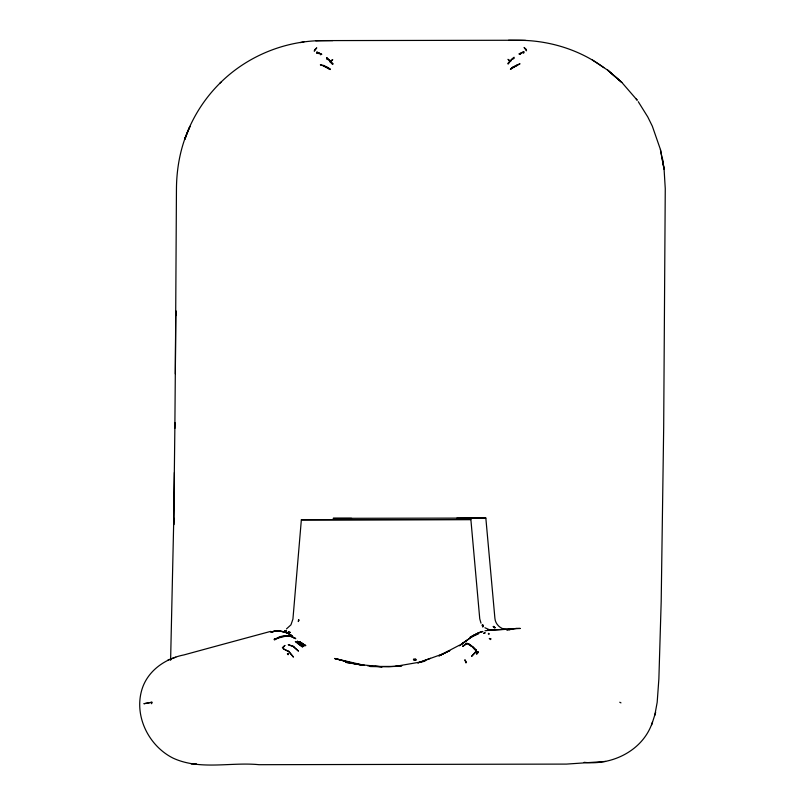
<?xml version="1.0" encoding="UTF-8"?>
<svg xmlns="http://www.w3.org/2000/svg" width="805" height="805" viewBox="0 0 805 805"><rect width="100%" height="100%" fill="white"/><g stroke="black" fill="none" stroke-linecap="round" stroke-linejoin="round"><path stroke-width="1.21" d="M175.349 373.912L176.446 189.477C176.537 167.792 180.632 146.017 189.98 126.365L184.748 139.456L185.905 135.904L185.18 138.058C192.596 116.967 205.023 97.667 221.053 82.1C248.051 55.716 285.453 40.632 323.157 40.602L518.802 40.25C548.99 40.381 579.479 49.588 603.8 67.61M174.856 428.411L175.832 310.821L175.772 315.671M174.383 472.495L173.709 524.85L174.927 422.534M173.789 518.098L170.61 660.311M462.664 646.455L467.061 643.265L471.348 645.61L476.208 651.094L476.6 654.374L478.371 652.251L476.208 651.094L476.027 649.685L469.134 644.201L466.638 643.386L462.664 646.455L466.638 643.386M473.622 648.367L473.662 647.451L468.047 644.111M480.988 623.171L479.75 618.804L470.875 519.537L301.352 519.839L292.919 619.146L290.947 624.841L286.489 628.896M654.787 715.333L657.182 702.272L658.872 678.897L661.187 601.667L663.682 427.536L665.262 188.601L664.024 168.255L660.412 149.438L652.322 126.164L647.784 116.956L638.254 101.672M523.743 52.878L523.995 51.58L518.913 53.935L520.322 54.388L521.449 52.627L523.743 52.878L523.139 51.933M513.761 58.624L514.053 57.256L509.696 61.321L507.794 63.575L508.166 64.088L511.799 59.208L513.761 58.624L513.298 57.91M324.033 65.527L323.851 66.181L330.181 69.532L324.033 65.527L320.35 64.843L327.313 67.197L330.312 69.059M584.118 762.325C612.535 765.636 643.497 750.149 652.493 721.974M651.607 725.013L655.662 712.314M317.583 52.295L316.959 53.251L320.933 53.855L320.36 54.75L321.779 54.287L316.737 51.953L316.959 53.251L319.263 52.989M332.918 63.887L329.869 61.552L332.535 64.4L332.918 63.887L328.883 59.54L326.9 58.956L326.619 57.588L327.373 58.242L326.9 58.956L330.292 60.939L332.727 59.651L330.996 61.643L329.869 61.552L330.292 60.939M621.299 81.949L607.785 70.236L592.379 59.983M288.542 651.446L283.34 648.82L288.542 651.446L293.463 657.101L288.754 651.165M475.493 650.309L476.027 649.685L474.336 649.102M476.208 651.094L471.599 656.347L476.389 651.426L478.371 652.251L476.691 652.996L477.385 653.429M221.053 82.1L219.976 83.116M479.156 632.609L482.869 631.573C481.722 630.295 457.24 644.231 479.297 632.478L472.756 636.051M482.225 625.072L482.779 624.589L483.443 626.501L482.225 625.072L482.769 627.115M510.451 69.21L513.288 66.865L520.01 63.746L510.451 69.21L513.288 66.865L513.429 67.419L516.538 65.185L516.709 65.839M478.472 633.777L471.499 636.986L474.719 634.924M293.493 646.657L298.343 650.993L293.493 646.657L288.24 644.704L293.805 646.415M459.464 645.801L470.774 637.52M461.668 644.211L473.642 635.417M467.031 640.196L462.342 643.336M636.252 99.025L637.228 100.233L621.812 82.402L607.785 70.236L621.812 82.402M459.746 645.167L463.388 642.943M459.122 645.358L439.017 655.844M270.621 631.392C241.721 639.2 212.832 647.009 183.963 654.918C164.673 658.641 146.58 671.471 141.439 691.223C134.475 717.346 149.277 746.205 173.065 758.119C199.962 770.556 230.643 761.872 259.009 764.69L566.448 764.096L605.571 761.439M495.085 627.669L494.562 627.97L493.264 626.652L493.807 626.35L495.085 627.669L493.264 626.652M278.56 637.791L280.915 636.453L286.228 635.668L291.209 636.373L295.747 638.667L291.47 636.584L286.52 635.96L275.612 638.667L274.264 639.22L274.455 639.965L278.56 637.791L274.264 639.22M470.784 645.902L471.348 645.61M439.912 655.421L449.824 650.581L439.037 655.874M476.007 634.561L477.969 633.636L474.397 635.175M417.845 662.907L443.052 653.861M298.122 643.779L302.62 646.999L295.324 641.484L298.383 643.678M175.782 657.232L167.883 660.11M418.107 662.867L430.454 658.329M468.611 644.392L469.134 644.201M278.238 637.389L286.228 635.668L291.209 636.373L295.516 638.496M506.737 630.023L516.498 628.353L520.272 628.453L487.578 630.204M421.619 662.052L425.11 661.036M509.122 629.872L512.755 628.826M300.235 643.175L297.397 641.293L303.797 646.234L297.397 641.293M274.606 631.231L270.973 632.136C278.198 629.892 286.318 631.341 292.306 635.98C286.349 631.271 277.906 630.084 270.903 632.026C277.021 630.265 283.601 630.979 289.226 633.978M413.458 659.335L415.511 658.852L416.074 659.929L413.991 660.412L413.458 659.335L416.074 659.929M491.925 630.154L509.937 629.128L507.311 629.661L509.032 629.329M300.325 42.605L303.948 41.9M395.064 666.429L401.796 665.805L388.986 666.761L370.169 666.47L395.064 666.429L419.586 662.183M508.217 629.409L509.937 629.128M484.992 630.768L492.066 629.943L490.788 629.993M364.182 665.312L345.627 662.314L360.801 664.809M472.696 647.542L473.662 647.451M191.268 764.005L196.209 763.663M315.812 40.803L332.817 40.602M506.466 629.45C500.549 629.238 495.347 624.227 494.904 618.321L485.838 518.058L456.817 518.148M470.875 519.537L301.352 519.839M508.539 40.29L525.635 40.421M351.544 518.329L333.119 518.329L485.838 518.058M301.563 643.195L305.699 645.64L299.269 641.575L301.945 643.255M492.066 629.943L489.058 629.601L484.922 627.739M367.674 665.805L372.504 666.138M374.919 666.298L382.164 666.792L358.346 664.477M476.58 652.03L478.371 652.251M334.739 658.5L351.091 662.807L334.739 658.5L364.242 665.312M352.248 663.139L359.895 664.678M619.759 702.232L620.967 702.876M305.699 645.64L299.269 641.575M327.373 58.242L328.883 59.54M509.696 61.321L508.005 59.339L510.803 61.23M519.758 53.502L520.322 54.388M662.545 158.857L664.014 169.12L660.412 149.438M298.575 619.86L298.283 621.53L299.148 620.051L298.575 619.86M151.914 702.242L151.582 703.721L151.33 702.352L143.884 703.721L151.914 702.242M490.788 638.838L490.577 639.583L489.289 638.476L490.788 638.838M314.825 49.658L314.242 51.188L316.757 47.827L314.825 49.658M284.839 645.489L282.766 648.095L282.384 647.602L284.839 645.489M488.705 633.404L488.283 633.897L489.168 634.199L488.705 633.404M466.477 662.344L465.924 662.938L464.857 659.738L466.477 662.344M485.053 632.861L483.755 633.294L485.053 632.861M288.039 653.7L287.375 653.801L288.12 654.717L288.039 653.7M286.369 631.009L284.789 630.818L286.369 631.009M290.192 632.418L288.391 631.905L290.192 632.418M525.977 49.286L524.095 47.465L526.52 50.806L525.977 49.286"/></g></svg>
